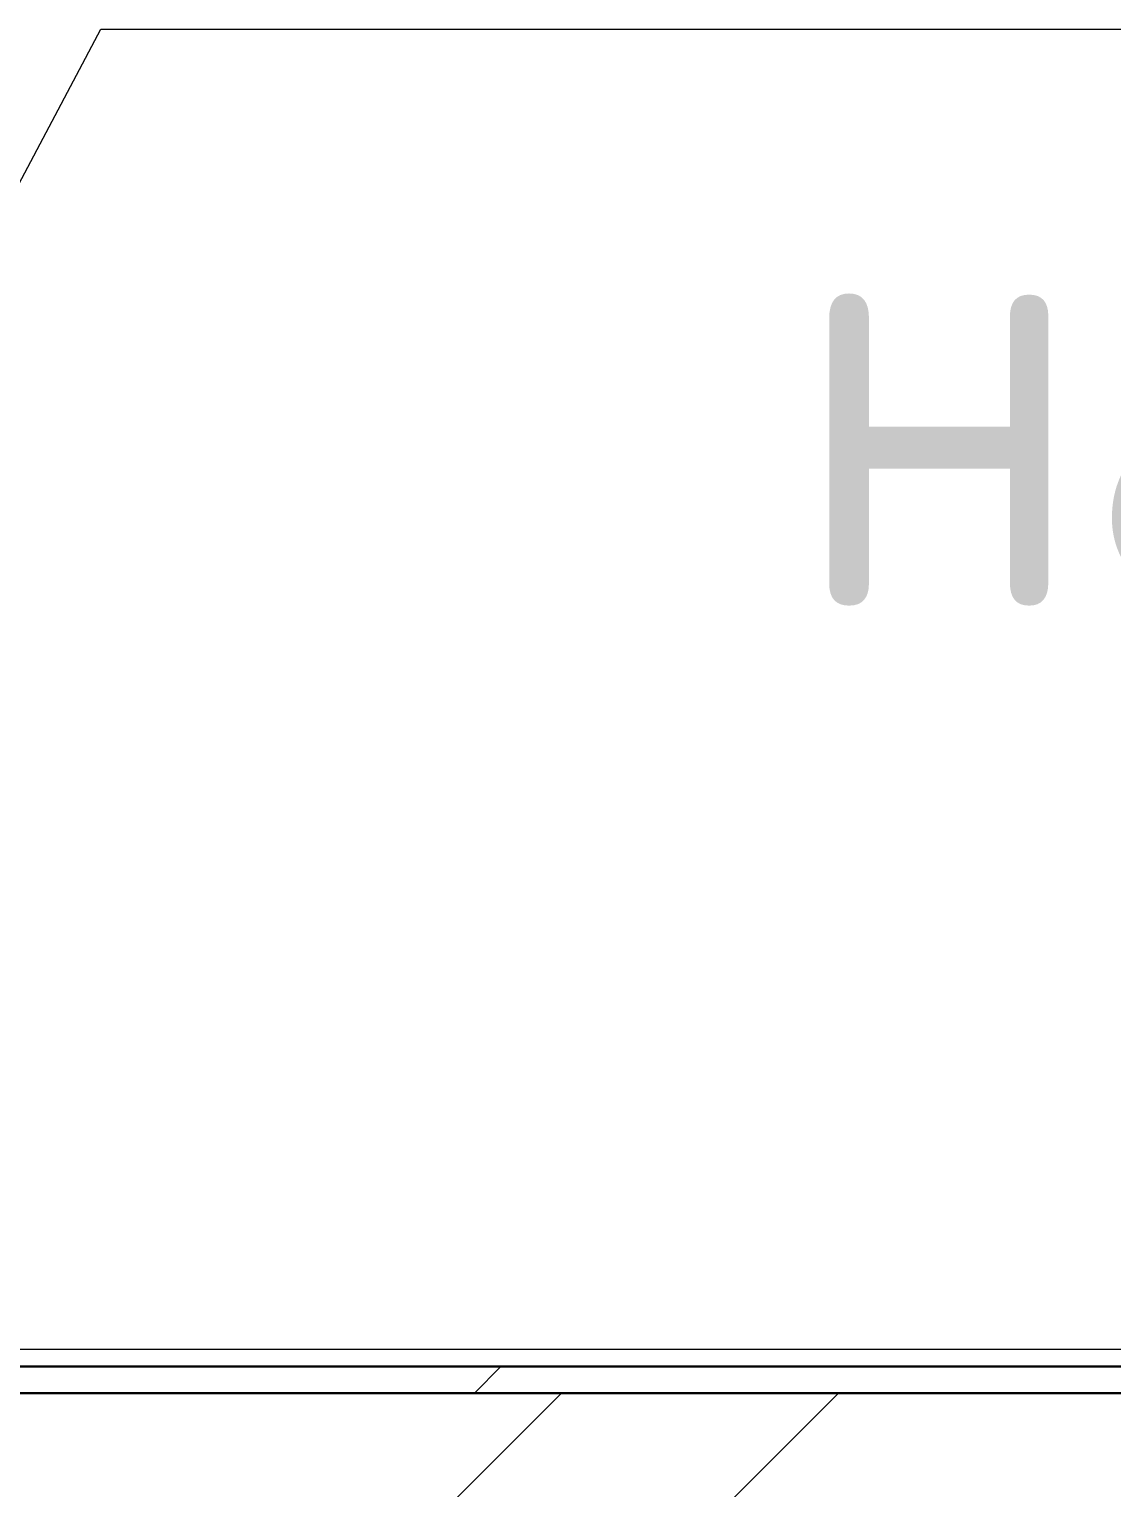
# Model space of a CAD drawing. Header units: millimetres. Extents: x -88595 to 880822, y -1054509 to -148035.
# Drawn here: x 188127 to 188741, y -271481 to -270653 of the extents above; entities that cross this region are included whole.
import ezdxf

# ---------------------------------------------------------------- set-up
doc = ezdxf.new("R2010")
doc.units = ezdxf.units.MM
for name, color, linetype, lineweight in [('Аннотация', 7, 'Continuous', 20), ('Оборудование', 7, 'Continuous', 18), ('Ограждение', 7, 'Continuous', 9), ('Стены наружные', 7, 'Continuous', 18)]:
    doc.layers.add(name, color=color, linetype=linetype, lineweight=lineweight)
doc.styles.add('$1$GOST Common', font='GOST_Common.ttf', dxfattribs={"width": 0.9, "height": 250})

# ---------------------------------------------------------------- blocks, each defined once
blk = doc.blocks.new('$0$ADSK_Аннотация_Текст_сВыноской - Текст с выноской-3264166-В_Координация_1 этаж ОВ3')
at = {"layer": 'Аннотация'}
blk.add_line((-8, 0), (8, 0), dxfattribs=at)
blk = doc.blocks.new('1 этаж')
at = {"layer": 'Ограждение'}
blk.add_line((220522.73, 656912.6), (225972.71, 656912.6), dxfattribs=at)
at = {"layer": 'Стены наружные', "lineweight": 30}
for p, q in [((225982.71, 656902.6), (220532.73, 656902.6)), ((225997.71, 656887.6), (220547.73, 656887.6))]:
    blk.add_line(p, q, dxfattribs=at)
at = {"layer": 'Стены наружные', "linetype": 'Continuous', "lineweight": 9}
for p, q in [((224508.78, 656887.6), (224523.78, 656902.6)), ((224438.1, 656767.6), (224558.1, 656887.6)), ((224595.26, 656767.6), (224715.26, 656887.6))]:
    blk.add_line(p, q, dxfattribs=at)

msp = doc.modelspace()

# ---------------------------------------------------------------- linework, layer by layer
at = {"layer": 'Аннотация'}
msp.add_line((187735.93, -271467.69), (188167.27, -270652.9), dxfattribs=at)

# ---------------------------------------------------------------- block references
at = {"layer": 'Аннотация', "xscale": 100, "yscale": 100, "zscale": 100}
msp.add_blockref('$0$ADSK_Аннотация_Текст_сВыноской - Текст с выноской-3264166-В_Координация_1 этаж ОВ3', (188967.27, -270652.9), dxfattribs=at)
at = {"layer": 'Оборудование', "color": 5, "true_color": 0x0000ff}
msp.add_blockref('1 этаж', (-36129.46, -928314.54), dxfattribs=at)

# ---------------------------------------------------------------- texts
at = {"layer": 'Аннотация', "lineweight": 9, "insert": (188559.82, -270730.05), "char_height": 250, "width": 937.9744, "attachment_point": 1, "style": '$1$GOST Common'}
msp.add_mtext('насос', dxfattribs=at)

doc.saveas('drawing.dxf')
